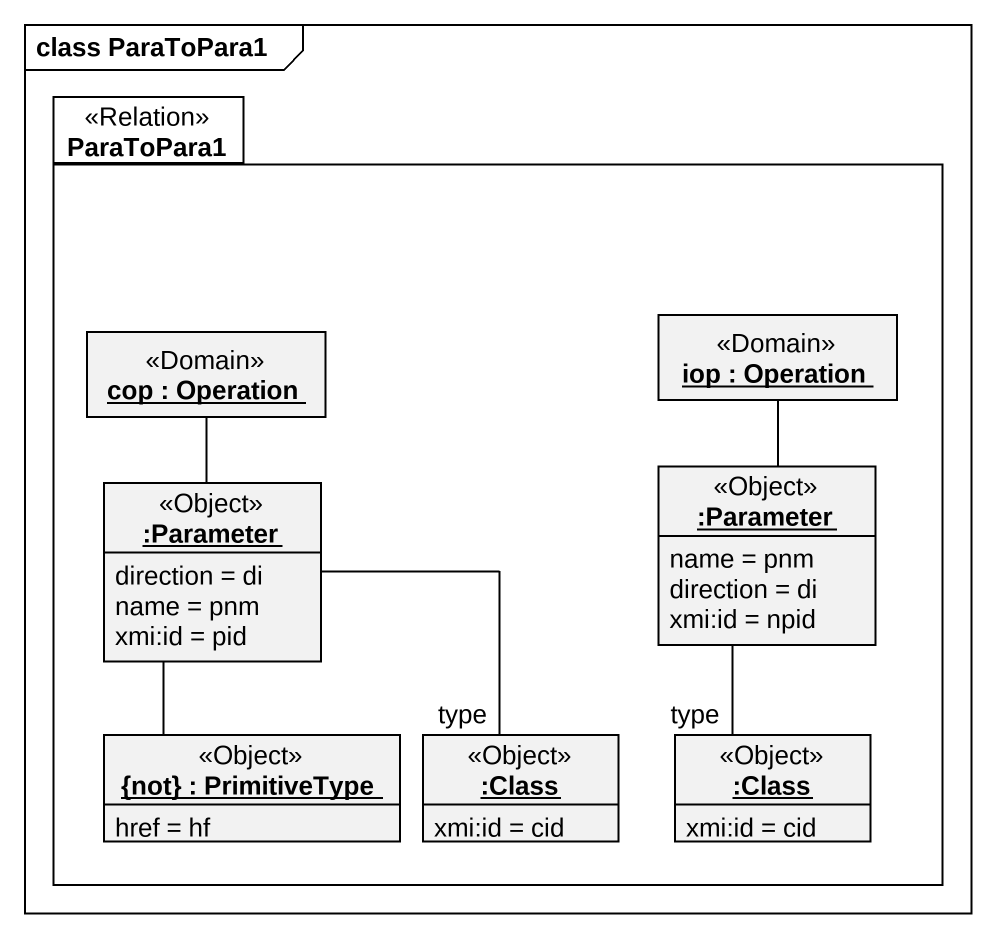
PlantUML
@startuml
mainframe class ParaToPara1
hide circle
hide empty members
package ParaToPara1 <<Relation>> {
  object "cop : Operation" as cop <<Domain>>
  object "iop : Operation" as iop <<Domain>>
  object ":Parameter" as Parameter <<Object>> {
    direction = di
    name = pnm
    xmi:id = pid
  }
  object ":Parameter" as Parameter_2 <<Object>> {
    name = pnm
    direction = di
    xmi:id = npid
  }
  object "{not} : PrimitiveType" as not <<Object>> {
    href = hf
  }
  object ":Class" as Class_ <<Object>> {
    xmi:id = cid
  }
  object ":Class" as Class__2 <<Object>> {
    xmi:id = cid
  }
}
cop -- Parameter
iop -- Parameter_2
Parameter -- not
Parameter -- Class_ : type
Parameter_2 -- Class__2 : type
@enduml
